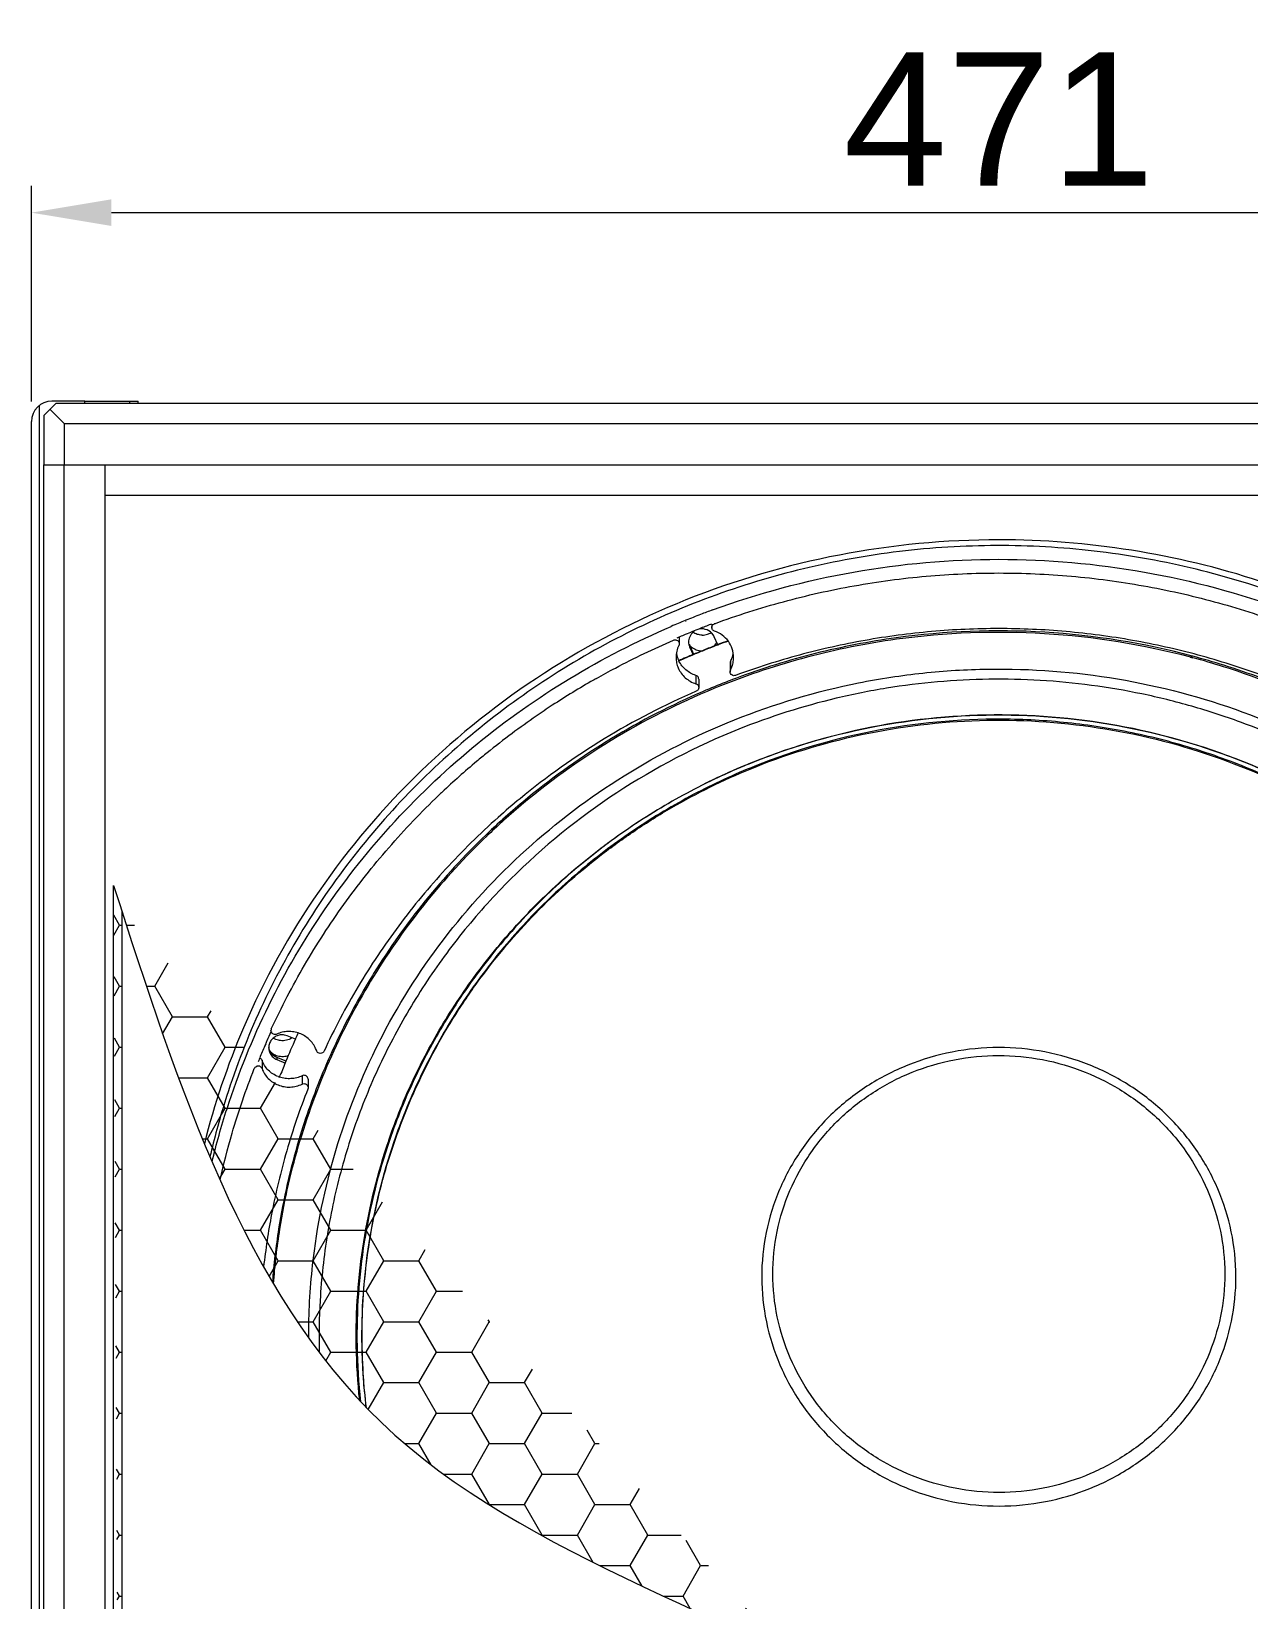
# Model space of a CAD drawing. Header units: millimetres. Extents: x 0 to 9253, y 0 to 2730.
# Drawn here: x 813.6 to 1109.9, y 1285 to 1666.9 of the extents above; entities that cross this region are included whole.
import ezdxf

# ---------------------------------------------------------------- set-up
doc = ezdxf.new("R2010")
doc.units = ezdxf.units.MM
doc.layers.get('0').update_dxf_attribs({"lineweight": 13})
doc.layers.add('标注', color=251, linetype='Continuous', lineweight=9)
doc.styles.get("Standard").update_dxf_attribs({"font": 'arial.ttf'})
doc.dimstyles.new('STANDARD 13', dxfattribs={"dimscale": 13, "dimtxt": 2.5, "dimasz": 1.5, "dimexe": 0.5, "dimexo": 0.5, "dimgap": 0.5, "dimtad": 1, "dimtoh": 1, "dimdec": 1, "dimzin": 9, "dimdsep": 46, "dimtxsty": 'Standard', "dimcen": 0, "dimclrd": 256, "dimclre": 256, "dimclrt": 256, "dimadec": 0, "dimazin": 0, "dimtp": 0.01, "dimtm": 0.01, "dimtfac": 1, "dimtdec": 1, "dimtofl": 0, "dimtmove": 0, "dimatfit": 3, "dimfxl": 1, "dimtolj": 1, "dimtzin": 4, "dimlwd": -1, "dimlwe": -1, "dimarcsym": 0})

# ---------------------------------------------------------------- blocks, each defined once
blk = doc.blocks.new('*D4')
at = {"layer": 'Defpoints', "color": 0, "transparency": 16777216}
for p in [(1284.6, 1622.76), (813.6, 1570.29), (1284.6, 1570.29)]:
    blk.add_point(p, dxfattribs=at)
at = {"layer": '标注', "transparency": 16777216}
for p, q in [((813.6, 1576.79), (813.6, 1629.26)), ((1284.6, 1576.79), (1284.6, 1629.26)), ((833.1, 1622.76), (1265.1, 1622.76))]:
    blk.add_line(p, q, dxfattribs=at)
for points in [[(833.1, 1626.01), (833.1, 1619.51), (813.6, 1622.76)], [(1265.1, 1626.01), (1265.1, 1619.51), (1284.6, 1622.76)]]:
    blk.add_solid(points, dxfattribs=at)
at = {"layer": '标注', "transparency": 16777216, "insert": (1049.1, 1645.57), "char_height": 32.5, "attachment_point": 5}
blk.add_mtext('\\A1;471', dxfattribs=at)

msp = doc.modelspace()

# ---------------------------------------------------------------- hatches: boundary and pattern name
at = {"layer": '标注'}
h = msp.add_hatch(dxfattribs=at)
h.set_pattern_fill('HONEY', color=256, scale=2.7)
h.set_pattern_definition([(0, (1593.72, -815.098), (12.85875, 7.424003), [8.5725, -17.145]), (120, (1593.72, -815.098), (-12.85875, 7.424003), [8.5725, -17.145]), (60, (1593.72, -815.098), (3e-08, 14.848006), [-17.145, 8.5725])])
edge = h.paths.add_edge_path()
edge.add_line((835.6, 1452.72), (835.6, 1079.68))
edge.add_spline(control_points=[(833.6, 1458.93), (849.49, 1409.53), (882.14, 1307.98), (1047.83, 1265.01), (1130.02, 1162.94), (1161.34, 1096.16), (1169.07, 1079.68)], knot_values=[0, 0, 0, 0, 146.044734, 300.177984, 467.172164, 521.856925, 521.856925, 521.856925, 521.856925], degree=3, periodic=0)
edge.add_line((833.6, 1081.68), (1168.13, 1081.68))

# ---------------------------------------------------------------- linework, layer by layer
for p, q in [((815.6, 1062.88), (815.6, 1575.88)), ((816.6, 1573.39), (819.6, 1576.39)), ((816.6, 1573.39), (816.6, 1561.39)), ((818.1, 1574.89), (821.6, 1571.39)), ((826.6, 1576.88), (818.6, 1576.88)), ((819.6, 1576.39), (1278.6, 1576.39)), ((826.6, 1576.39), (826.6, 1576.89)), ((826.6, 1576.89), (839.6, 1576.89)), ((837.6, 1576.39), (837.6, 1576.89)), ((839.6, 1576.39), (839.6, 1576.89)), ((813.6, 1066.88), (813.6, 1571.88)), ((821.6, 1571.39), (821.6, 1561.39)), ((821.6, 1571.39), (1276.6, 1571.39)), ((816.6, 1561.39), (1281.6, 1561.39)), ((816.6, 1065.38), (816.6, 1561.38)), ((816.6, 1561.38), (831.6, 1561.38)), ((821.6, 1067.38), (821.6, 1561.38)), ((831.6, 1077.38), (831.6, 1561.39)), ((831.6, 1554), (1266.6, 1554)), ((972.78, 1523.45), (972.92, 1523.51)), ((972.82, 1523.35), (972.96, 1523.41)), ((979.17, 1522.56), (978.94, 1522.47)), ((979.17, 1522.56), (978.94, 1522.48)), ((979.23, 1522.58), (979.23, 1521.77)), ((979.88, 1522.8), (979.88, 1522.67)), ((969.89, 1518.73), (969.89, 1518.67)), ((971.3, 1519.31), (971.3, 1517.79)), ((973.82, 1517.57), (973.82, 1517.06)), ((974.85, 1515.16), (973.82, 1517.57)), ((973.82, 1517.06), (974.67, 1515.08)), ((980.68, 1517.49), (979.83, 1519.46)), ((980.72, 1517.59), (980.65, 1517.56)), ((980.75, 1517.52), (980.68, 1517.49)), ((980.68, 1517.49), (980.75, 1517.51)), ((980.71, 1517.41), (980.78, 1517.44)), ((983.67, 1513.02), (983.67, 1510.98)), ((983.78, 1513.46), (983.78, 1511.42)), ((1096.3, 1514.28), (1095.79, 1514.41)), ((1096.33, 1514.36), (1095.81, 1514.5)), ((1096.27, 1514.67), (1095.88, 1514.77)), ((1096.29, 1514.75), (1095.9, 1514.86)), ((975.36, 1510.08), (975.36, 1508.05)), ((976.05, 1509.17), (976.05, 1507.13)), ((989.16, 1488.93), (989.37, 1489.02)), ((989.16, 1488.93), (989.38, 1489.01)), ((989.38, 1488.99), (989.18, 1488.9)), ((989.3, 1488.96), (989.18, 1488.9)), ((989.38, 1488.98), (989.3, 1488.96)), ((928.37, 1475.06), (927.94, 1474.67)), ((928.41, 1475.01), (927.99, 1474.61)), ((871.95, 1423.37), (871.91, 1423.27)), ((872.05, 1423.32), (872.01, 1423.23)), ((877.91, 1421.51), (875.87, 1422.33)), ((877.88, 1421.56), (877.92, 1421.65)), ((877.95, 1421.53), (877.99, 1421.62)), ((898.19, 1420.72), (898.19, 1420.72)), ((869.17, 1416.94), (869.05, 1416.63)), ((869.2, 1416.93), (869.08, 1416.61)), ((870.58, 1420.29), (870.4, 1419.86)), ((870.66, 1420.26), (870.46, 1419.84)), ((873.38, 1417.03), (873.38, 1416.52)), ((875.61, 1416.14), (873.38, 1417.03)), ((869.74, 1416.36), (869.74, 1414.33)), ((873.38, 1416.52), (875.42, 1415.7)), ((874.01, 1412.27), (874.18, 1412.71)), ((874.03, 1412.26), (874.18, 1412.71)), ((879.5, 1412.61), (879.5, 1410.58)), ((880.95, 1411.75), (880.95, 1409.71)), ((1015.82, 1409.25), (1015.8, 1409.24)), ((1015.82, 1409.25), (1015.8, 1409.24)), ((879.03, 1396.93), (879.03, 1396.92)), ((900.58, 1396.91), (900.58, 1396.91)), ((900.84, 1397.07), (900.77, 1396.87)), ((900.84, 1397.07), (900.78, 1396.87)), ((1082.39, 1318.06), (1082.43, 1318.08)), ((1082.39, 1318.06), (1082.43, 1318.08))]:
    msp.add_line(p, q)
for centre, radius, start, end in [((818.6, 1571.88), 5, 90, 180), ((1048.45, 1337.51), 200.75, 111.0048, 112.1024), ((1048.55, 1337.25), 201.03, 110.1109, 111.0049), ((1048.3, 1337.87), 200.36, 112.1454, 113.2084), ((1048.3, 1338.07), 197.02, 112.5429, 112.9627), ((1048.41, 1337.82), 197.29, 111.4584, 112.5427), ((1048.52, 1337.55), 197.59, 110.6176, 111.4585), ((976.86, 1524.16), 4.26, 270.0503, 287.8671), ((976.88, 1524.08), 4.17, 287.9407, 301.4706), ((976.97, 1518.24), 3.11, 23.2369, 33.6244), ((1048.25, 1338.19), 196.89, 112.9627, 113.189), ((976.61, 1518.26), 3.03, 175.1236, 179.9981), ((1048.23, 1340.15), 189.85, 111.8298, 112.7487), ((1048.23, 1340.06), 189.85, 111.8298, 112.7379), ((1048.31, 1339.93), 190.08, 110.8539, 111.8295), ((1048.31, 1339.84), 190.09, 110.8433, 111.8295), ((976.98, 1520.13), 4, 315.0265, 324.1721), ((977.03, 1520.09), 3.94, 324.2046, 329.4766), ((1048.5, 1339.45), 190.6, 110.036, 110.829), ((1048.5, 1339.36), 190.6, 110.0207, 110.82), ((977.12, 1516.53), 6.59, 188.9182, 197.0983), ((977.16, 1516.54), 6.63, 197.0934, 203.1822), ((977.17, 1516.55), 6.64, 203.1904, 206.602), ((1048.26, 1340.06), 189.94, 112.7487, 113.9419), ((1048.26, 1339.98), 189.94, 112.7378, 113.9311), ((984.62, 1513.01), 0.953, 152.3092, 156.8106), ((977.87, 1516.55), 6.67, 332.3092, 336.8106), ((977.91, 1516.54), 6.63, 336.8176, 342.8099), ((977.95, 1516.53), 6.59, 342.8055, 351.0376), ((1049.41, 1339.15), 181.76, 72.5609, 75.0524), ((1049.41, 1339.09), 181.45, 72.5677, 75.0151), ((1049.49, 1339.39), 181.5, 69.5447, 72.5606), ((1047.12, 1339.66), 194.95, 119.7329, 123.1921), ((1047.47, 1339.06), 195.64, 119.4845, 119.7353), ((1048.39, 1340.22), 180.61, 110.462, 111.8293), ((984.62, 1510.98), 0.953, 152.3092, 156.8106), ((977.87, 1514.52), 6.67, 332.3092, 336.8106), ((1048.29, 1340.48), 180.33, 111.83, 113.7198), ((1046.79, 1340.16), 194.35, 123.1926, 124.5829), ((1046.38, 1340.76), 193.62, 124.5821, 126.7276), ((1045.99, 1341.28), 192.97, 126.7267, 129.0071), ((1045.64, 1341.71), 192.42, 129.0073, 129.9907), ((1045.15, 1342.28), 191.67, 129.9886, 133.3425), ((1044.76, 1342.71), 191.09, 133.3434, 133.6856), ((1045.73, 1342.32), 178.28, 129.4072, 131.6677), ((1045.8, 1344.4), 175.67, 129.8617, 131.9503), ((1045.81, 1344.33), 175.38, 129.8491, 131.9333), ((1045.3, 1344.96), 174.93, 132.1395, 133.781), ((1045.31, 1344.88), 174.64, 132.1228, 133.7671), ((1045.55, 1344.61), 175, 131.934, 132.1233), ((1041.8, 1347.85), 170.37, 148.263, 148.9698), ((1041.3, 1348.15), 169.79, 148.969, 151.4733), ((1039.39, 1347.28), 183.92, 156.331, 156.6122), ((1039.47, 1347.25), 184, 155.5953, 156.331), ((872.86, 1423.61), 0.944, 155.1808, 179.9256), ((872.85, 1423.61), 0.937, 203.1876, 204.7727), ((1039.63, 1348.71), 177.4, 155.7543, 157.6447), ((1039.94, 1348.66), 177.74, 155.261, 155.7481), ((1039.95, 1348.57), 177.75, 155.2336, 155.7219), ((1039.25, 1347.34), 183.77, 156.7564, 157.7457), ((874.43, 1419.42), 3.06, 175.291, 179.9844), ((874.44, 1419.43), 3.06, 180.0623, 197.6783), ((874.47, 1419.44), 3.1, 197.7155, 207.8868), ((874.64, 1421.38), 4.06, 222.6778, 232.4865), ((874.71, 1421.54), 4.24, 273.2499, 291.0643), ((876.7, 1416.59), 6.63, 18.6692, 23.1874), ((883.88, 1419.02), 0.947, 198.6692, 203.1874), ((868.8, 1413.94), 1.03, 68.2192, 110.4065), ((1039.11, 1347.4), 183.61, 157.8505, 158.0502), ((1039.13, 1348.92), 176.85, 157.6451, 158.8557), ((876.3, 1419.01), 7.13, 248.1734, 251.1494)]:
    msp.add_arc(centre, radius, start, end)
for points, knots in [([(1049.1, 1543.1), (1036.1, 1543.1), (1010.06, 1540.62), (972.54, 1529.63), (937.92, 1511.76), (907.57, 1487.7), (882.63, 1458.36), (865.4, 1427.21), (858.13, 1405.7), (855.71, 1396.04)], [0, 0, 0, 0, 0.1270467, 0.2537806, 0.3799461, 0.5053622, 0.6299621, 0.753803, 0.8508949, 0.8508949, 0.8508949, 0.8508949]), ([(1169.78, 1503.67), (1161.17, 1510.02), (1142.86, 1521.36), (1113.02, 1533.8), (1081.49, 1541.4), (1059.89, 1543.1), (1049.1, 1543.1)], [0, 0, 0, 0, 0.248667, 0.498437, 0.749001, 1, 1, 1, 1]), ([(1168.87, 1502.37), (1162.57, 1507.04), (1149.39, 1515.65), (1128.19, 1526.14), (1105.84, 1534.08), (1082.67, 1539.37), (1059.01, 1541.91), (1035.2, 1541.68), (1011.6, 1538.67), (988.54, 1532.94), (966.36, 1524.56), (945.38, 1513.65), (925.92, 1500.38), (908.25, 1484.93), (892.63, 1467.54), (879.3, 1448.45), (868.44, 1427.94), (862.95, 1413.5), (860.67, 1406.16)], [0, 0, 0, 0, 0.06248, 0.125183, 0.188064, 0.251083, 0.314183, 0.377309, 0.4404, 0.503399, 0.566254, 0.628919, 0.691363, 0.753562, 0.815511, 0.877217, 0.938702, 1, 1, 1, 1]), ([(979.43, 1526.02), (990.53, 1530.09), (1013.54, 1536.28), (1049.1, 1539.39), (1084.67, 1536.28), (1107.67, 1530.09), (1118.78, 1526.02)], [0, 0, 0, 0, 0.249741, 0.499999, 0.750257, 1, 1, 1, 1]), ([(979.88, 1522.67), (985.39, 1524.71), (996.61, 1528.29), (1013.86, 1532.16), (1031.41, 1534.5), (1049.1, 1535.28), (1066.79, 1534.5), (1084.33, 1532.16), (1101.58, 1528.29), (1112.8, 1524.71), (1118.32, 1522.67)], [0, 0, 0, 0, 0.124774, 0.249738, 0.374836, 0.5, 0.625164, 0.750262, 0.875226, 1, 1, 1, 1]), ([(857.57, 1391.65), (858.63, 1396), (862.31, 1409.03), (870.8, 1430.05), (884.6, 1453.63), (901.7, 1475.08), (921.77, 1493.98), (944.39, 1509.93), (960.86, 1518.38), (969.35, 1522.02)], [0.1858564, 0.1858564, 0.1858564, 0.1858564, 0.2473398, 0.3714472, 0.4960207, 0.621146, 0.7468634, 0.8731661, 1, 1, 1, 1]), ([(974.96, 1520.83), (974.58, 1520.57), (973.92, 1519.88), (973.63, 1518.97), (973.59, 1518.52)], [0, 0, 0, 0, 0.50314, 1, 1, 1, 1]), ([(976.87, 1519.91), (976.47, 1519.91), (975.68, 1520.02), (974.95, 1520.35), (974.62, 1520.56)], [0, 0, 0, 0, 0.501021, 1, 1, 1, 1]), ([(979.56, 1519.96), (979.21, 1520.48), (978.17, 1521.33), (976.84, 1521.46), (976.22, 1521.35)], [0, 0, 0, 0, 0.496767, 1, 1, 1, 1]), ([(979.9, 1520.86), (979.8, 1520.89), (979.62, 1520.98), (979.4, 1521.2), (979.27, 1521.47), (979.23, 1521.67), (979.23, 1521.77)], [0, 0, 0, 0, 0.2534, 0.504396, 0.752957, 1, 1, 1, 1]), ([(979.31, 1522.14), (979.36, 1522.26), (979.52, 1522.48), (979.75, 1522.62), (979.88, 1522.67)], [0, 0, 0, 0, 0.496694, 1, 1, 1, 1]), ([(984.53, 1514.48), (984.53, 1515.17), (984.31, 1516.57), (983.34, 1518.45), (981.83, 1519.96), (980.56, 1520.62), (979.9, 1520.86)], [0, 0, 0, 0, 0.247079, 0.495638, 0.746589, 1, 1, 1, 1]), ([(1113.17, 1510.08), (1108.06, 1511.96), (1097.67, 1515.27), (1081.71, 1518.84), (1065.47, 1521), (1049.1, 1521.72), (1032.72, 1521), (1016.49, 1518.84), (1000.52, 1515.27), (990.13, 1511.96), (985.02, 1510.08)], [0, 0, 0, 0, 0.124775, 0.249739, 0.374836, 0.5, 0.625164, 0.750261, 0.875225, 1, 1, 1, 1]), ([(1095.9, 1514.86), (1084.27, 1517.94), (1060.32, 1521.79), (1036.08, 1520.87), (1024.14, 1519.23)], [0, 0, 0, 0, 0.499794, 1, 1, 1, 1]), ([(1095.81, 1514.5), (1084.2, 1517.57), (1060.3, 1521.42), (1036.11, 1520.5), (1024.2, 1518.87)], [0, 0, 0, 0, 0.499795, 1, 1, 1, 1]), ([(951.18, 1509.37), (952.69, 1510.22), (958.81, 1513.57), (965.09, 1516.6), (969.89, 1518.67)], [0, 0, 0, 0, 0.24977, 1, 1, 1, 1]), ([(969.89, 1518.67), (970.01, 1518.72), (970.28, 1518.78), (970.68, 1518.71), (971.02, 1518.5), (971.17, 1518.28), (971.23, 1518.16)], [0, 0, 0, 0, 0.251844, 0.503744, 0.75345, 1, 1, 1, 1]), ([(971.21, 1517.37), (970.99, 1516.93), (970.65, 1515.98), (970.53, 1514.98), (970.53, 1514.48)], [0, 0, 0, 0, 0.500825, 1, 1, 1, 1]), ([(971.3, 1517.79), (971.3, 1517.68), (971.28, 1517.54), (971.22, 1517.41), (971.21, 1517.37)], [0, 0, 0, 0, 0.748825, 1, 1, 1, 1]), ([(973.93, 1517.29), (974.24, 1516.98), (974.72, 1516.64), (975.26, 1516.4), (975.4, 1516.35)], [0, 0, 0, 0, 0.747868, 1, 1, 1, 1]), ([(1024.2, 1518.87), (1016.86, 1517.86), (1002.3, 1514.95), (988.21, 1510.28), (981.35, 1507.53)], [0, 0, 0, 0, 0.500532, 1, 1, 1, 1]), ([(1024.14, 1519.23), (1017.51, 1518.32), (1004.33, 1515.77), (991.52, 1511.78), (985.25, 1509.44)], [0, 0, 0, 0, 0.500422, 1, 1, 1, 1]), ([(970.53, 1514.48), (970.53, 1514.04), (970.63, 1513.15), (970.89, 1512.3), (971.07, 1511.89)], [0, 0, 0, 0, 0.49938, 1, 1, 1, 1]), ([(975.36, 1510.08), (974.92, 1510.22), (974.06, 1510.59), (972.9, 1511.38), (971.94, 1512.38), (971.44, 1513.16), (971.23, 1513.57)], [0, 0, 0, 0, 0.252263, 0.503136, 0.752311, 1, 1, 1, 1]), ([(984, 1511.89), (984.18, 1512.3), (984.44, 1513.15), (984.53, 1514.04), (984.53, 1514.48)], [0, 0, 0, 0, 0.500636, 1, 1, 1, 1]), ([(1154.99, 1486.56), (1147.24, 1492.15), (1130.77, 1502.12), (1112.92, 1509.32), (1103.77, 1512.2)], [0, 0, 0, 0, 0.498908, 1, 1, 1, 1]), ([(971.07, 1511.89), (971.26, 1511.44), (971.75, 1510.58), (972.75, 1509.47), (973.96, 1508.6), (974.88, 1508.2), (975.36, 1508.05)], [0, 0, 0, 0, 0.247457, 0.496601, 0.747526, 1, 1, 1, 1]), ([(975.97, 1509.54), (975.92, 1509.66), (975.75, 1509.9), (975.5, 1510.04), (975.36, 1510.08)], [0, 0, 0, 0, 0.496521, 1, 1, 1, 1]), ([(985.02, 1510.08), (984.87, 1510.02), (984.54, 1509.98), (984.08, 1510.15), (983.75, 1510.51), (983.67, 1510.83), (983.67, 1510.98)], [0, 0, 0, 0, 0.253352, 0.505704, 0.75447, 1, 1, 1, 1]), ([(984.74, 1499.26), (994.5, 1503.17), (1009.75, 1507.71), (1030.6, 1510.9), (1051.68, 1512.18), (1078.11, 1510.18), (1108.78, 1502.09), (1137.34, 1488.59), (1158.59, 1473.19), (1173.55, 1458.73), (1183.66, 1446.93), (1192.57, 1434.27), (1197.68, 1425.3), (1200, 1420.72)], [0, 0, 0, 0, 0.125664, 0.188695, 0.251773, 0.37778, 0.503515, 0.628715, 0.753191, 0.815194, 0.87699, 0.938588, 1, 1, 1, 1]), ([(1197.65, 1278.69), (1201.31, 1285.91), (1205.97, 1297.18), (1210.38, 1312.76), (1213.55, 1328.6), (1215.18, 1348.77), (1213.65, 1368.96), (1210.55, 1384.81), (1206.22, 1400.4), (1198.53, 1419.25), (1185.9, 1440.22), (1170.15, 1459.11), (1151.64, 1475.49), (1130.8, 1488.99), (1111.88, 1497.57), (1096.09, 1502.72), (1079.92, 1506.71), (1059.21, 1509.47), (1038.3, 1509.17), (1021.76, 1507.11), (1005.43, 1503.85), (993.49, 1500.06), (985.78, 1496.97)], [0, 0, 0, 0, 0.06175, 0.092574, 0.123363, 0.184834, 0.246302, 0.277089, 0.307911, 0.369654, 0.431648, 0.493937, 0.556541, 0.61945, 0.682627, 0.714319, 0.746053, 0.809565, 0.873115, 0.904894, 0.93665, 1, 1, 1, 1]), ([(975.46, 1506.25), (967.74, 1502.9), (952.77, 1495.15), (939.03, 1485.39), (932.55, 1480.07)], [0, 0, 0, 0, 0.50105, 1, 1, 1, 1]), ([(975.75, 1505.58), (968.08, 1502.21), (953.22, 1494.41), (939.61, 1484.59), (933.2, 1479.25)], [0, 0, 0, 0, 0.501113, 1, 1, 1, 1]), ([(981.35, 1507.53), (972.67, 1504.06), (955.87, 1495.76), (940.57, 1484.93), (933.43, 1478.97)], [0, 0, 0, 0, 0.501184, 1, 1, 1, 1]), ([(975.36, 1508.05), (975.5, 1508.01), (975.75, 1507.86), (975.92, 1507.63), (975.97, 1507.5)], [0, 0, 0, 0, 0.503479, 1, 1, 1, 1]), ([(976.05, 1507.13), (976.05, 1507.04), (976.02, 1506.85), (975.9, 1506.6), (975.71, 1506.38), (975.55, 1506.28), (975.46, 1506.25)], [0, 0, 0, 0, 0.247294, 0.495939, 0.746816, 1, 1, 1, 1]), ([(985.78, 1496.97), (975.42, 1492.82), (955.52, 1482.46), (933.8, 1464.82), (918.94, 1448.38), (909.15, 1435.03), (900.83, 1420.78), (894.05, 1405.79), (888.88, 1390.2), (885.39, 1374.18), (883.73, 1359.12), (883.58, 1349.43), (883.69, 1345.2)], [0, 0, 0, 0, 0.1270069, 0.2532186, 0.3160866, 0.3787444, 0.4412066, 0.5034951, 0.5656397, 0.6276762, 0.6896453, 0.7377608, 0.7377608, 0.7377608, 0.7377608]), ([(898.19, 1420.72), (902.65, 1429.5), (913.24, 1446.34), (933.48, 1468.32), (957.47, 1486.44), (975.43, 1495.53), (984.74, 1499.26)], [0, 0, 0, 0, 0.247709, 0.496943, 0.747748, 1, 1, 1, 1]), ([(989.37, 1489.02), (999.27, 1492.97), (1019.95, 1498.9), (1052.08, 1501.5), (1084.09, 1497.72), (1114.64, 1487.73), (1137.87, 1474.53), (1154.47, 1461.41), (1165.8, 1450.39), (1175.91, 1438.31), (1184.68, 1425.3), (1192.02, 1411.48), (1195.92, 1401.82), (1197.61, 1396.92)], [0, 0, 0, 0, 0.125901, 0.252115, 0.3783, 0.504102, 0.629234, 0.691568, 0.753677, 0.815562, 0.87723, 0.938701, 1, 1, 1, 1]), ([(1197.35, 1397.07), (1195.66, 1401.98), (1191.76, 1411.63), (1184.41, 1425.44), (1175.64, 1438.44), (1165.54, 1450.51), (1154.21, 1461.51), (1137.63, 1474.62), (1114.42, 1487.79), (1083.92, 1497.75), (1051.96, 1501.49), (1019.9, 1498.88), (999.26, 1492.94), (989.38, 1488.99)], [0, 0, 0, 0, 0.06137, 0.122902, 0.18462, 0.246542, 0.308676, 0.371022, 0.496143, 0.621898, 0.748013, 0.874155, 1, 1, 1, 1]), ([(1196.36, 1396.53), (1194.69, 1401.41), (1190.82, 1411.02), (1183.54, 1424.75), (1174.84, 1437.69), (1164.82, 1449.7), (1153.57, 1460.65), (1141.22, 1470.42), (1127.9, 1478.92), (1113.75, 1486.06), (1098.93, 1491.75), (1083.57, 1495.94), (1067.85, 1498.58), (1046.65, 1500.02), (1020.07, 1497.85), (999.56, 1491.93), (989.74, 1488)], [0, 0, 0, 0, 0.06134, 0.122841, 0.184529, 0.24642, 0.308524, 0.370839, 0.433358, 0.496061, 0.558924, 0.621915, 0.684996, 0.748129, 0.874214, 1, 1, 1, 1]), ([(989.78, 1487.78), (998.71, 1491.35), (1017.28, 1496.89), (1046.16, 1500.04), (1075.14, 1497.94), (1103.23, 1490.68), (1129.44, 1478.5), (1152.86, 1461.82), (1172.67, 1441.22), (1188.19, 1417.39), (1198.86, 1391.19), (1204.31, 1363.51), (1204.33, 1335.34), (1198.94, 1307.65), (1188.32, 1281.43), (1172.84, 1257.58), (1153.07, 1236.94), (1137.5, 1225.82), (1129.27, 1221.01)], [0, 0, 0, 0, 0.063396, 0.126942, 0.190505, 0.253941, 0.317127, 0.379971, 0.44243, 0.504511, 0.566276, 0.627831, 0.689311, 0.750864, 0.812627, 0.874705, 0.93716, 1, 1, 1, 1]), ([(895.16, 1331.77), (894.83, 1334.49), (893.94, 1344.08), (894.05, 1360.64), (897.13, 1381.14), (903.1, 1401.04), (910.38, 1416.8), (917.5, 1428.72), (925.46, 1440.16), (936.92, 1453.42), (950.12, 1465.01), (961.59, 1473.16), (973.63, 1480.54), (983.22, 1485.15), (989.78, 1487.78)], [0.4126823, 0.4126823, 0.4126823, 0.4126823, 0.437266, 0.4990802, 0.5609385, 0.6229184, 0.6850874, 0.7162792, 0.7475366, 0.8102237, 0.8732001, 0.9048111, 0.936493, 1, 1, 1, 1]), ([(900.58, 1396.91), (902.35, 1402.04), (906.44, 1412.12), (914.22, 1426.5), (923.54, 1439.99), (934.3, 1452.45), (946.38, 1463.72), (959.64, 1473.67), (973.92, 1482.2), (984.01, 1486.87), (989.16, 1488.93)], [0, 0, 0, 0, 0.123507, 0.247378, 0.371669, 0.496418, 0.621644, 0.747329, 0.873482, 1, 1, 1, 1]), ([(989.18, 1488.9), (984.04, 1486.84), (973.99, 1482.18), (959.75, 1473.67), (946.54, 1463.73), (934.49, 1452.49), (923.76, 1440.06), (914.46, 1426.6), (906.7, 1412.25), (902.6, 1402.19), (900.84, 1397.07)], [0, 0, 0, 0, 0.126431, 0.252517, 0.378161, 0.503373, 0.628137, 0.752468, 0.876405, 1, 1, 1, 1]), ([(989.74, 1488), (984.62, 1485.95), (974.6, 1481.32), (960.42, 1472.84), (947.25, 1462.94), (935.26, 1451.73), (924.58, 1439.34), (915.33, 1425.92), (907.62, 1411.61), (903.56, 1401.58), (901.82, 1396.48)], [0, 0, 0, 0, 0.126438, 0.252523, 0.378171, 0.503383, 0.628145, 0.752475, 0.876408, 1, 1, 1, 1]), ([(872, 1424), (874.45, 1429.3), (879.87, 1439.69), (889.44, 1454.45), (900.38, 1468.3), (908.51, 1476.82), (912.77, 1480.89)], [0, 0, 0, 0, 0.248938, 0.498544, 0.748887, 1, 1, 1, 1]), ([(927.21, 1475.49), (922.74, 1471.52), (914.22, 1463.13), (902.8, 1449.34), (892.89, 1434.5), (887.34, 1423.99), (884.85, 1418.62)], [0, 0, 0, 0, 0.251226, 0.501606, 0.751173, 1, 1, 1, 1]), ([(924.51, 1470.99), (919.19, 1465.9), (909.22, 1455.05), (896.49, 1437.04), (886.22, 1417.62), (881.12, 1403.9), (879.03, 1396.93)], [0, 0, 0, 0, 0.251453, 0.501862, 0.751326, 1, 1, 1, 1]), ([(924.27, 1471.25), (919.02, 1466.22), (909.15, 1455.51), (900.72, 1443.63), (896.91, 1437.47)], [0, 0, 0, 0, 0.501025, 1, 1, 1, 1]), ([(892.13, 1429.24), (889.34, 1424.11), (884.3, 1413.58), (880.38, 1402.58), (878.72, 1397)], [0, 0, 0, 0, 0.500602, 1, 1, 1, 1]), ([(874.19, 1422.54), (873.83, 1422.49), (873.12, 1422.28), (872.22, 1421.63), (871.6, 1420.73), (871.41, 1420.03), (871.38, 1419.67)], [0, 0, 0, 0, 0.253546, 0.504917, 0.753508, 1, 1, 1, 1]), ([(873.34, 1422.73), (873.22, 1422.68), (872.96, 1422.62), (872.56, 1422.68), (872.21, 1422.88), (872.05, 1423.1), (872, 1423.21)], [0, 0, 0, 0, 0.251658, 0.503509, 0.753288, 1, 1, 1, 1]), ([(874.21, 1421.15), (874.06, 1421.17), (873.45, 1421.28), (872.87, 1421.52), (872.48, 1421.76)], [0, 0, 0, 0, 0.251378, 1, 1, 1, 1]), ([(882.8, 1419.2), (882.62, 1419.63), (882.16, 1420.44), (881.25, 1421.49), (880.14, 1422.35), (878.87, 1422.97), (877.49, 1423.33), (876.07, 1423.42), (874.67, 1423.24), (873.77, 1422.93), (873.34, 1422.73)], [0, 0, 0, 0, 0.122906, 0.246592, 0.371111, 0.496384, 0.622211, 0.748306, 0.874342, 1, 1, 1, 1]), ([(875.87, 1422.33), (875.47, 1422.48), (874.9, 1422.59), (874.33, 1422.56), (874.19, 1422.54)], [0, 0, 0, 0, 0.748707, 1, 1, 1, 1]), ([(877.02, 1421.81), (876.62, 1421.54), (875.7, 1421.15), (874.7, 1421.09), (874.21, 1421.15)], [0, 0, 0, 0, 0.499088, 1, 1, 1, 1]), ([(898.19, 1420.72), (893.9, 1412.26), (886.82, 1394.56), (881.84, 1370.09), (881.01, 1354.73), (881.02, 1348.84)], [0, 0, 0, 0, 0.2507074, 0.5006162, 0.6561513, 0.6561513, 0.6561513, 0.6561513]), ([(869.74, 1416.36), (869.69, 1416.49), (869.54, 1416.73), (869.31, 1416.88), (869.18, 1416.93)], [0, 0, 0, 0, 0.496609, 1, 1, 1, 1]), ([(873.38, 1417.03), (872.87, 1417.23), (871.93, 1417.91), (871.48, 1418.97), (871.4, 1419.51)], [0, 0, 0, 0, 0.504157, 1, 1, 1, 1]), ([(871.73, 1417.99), (871.9, 1417.66), (872.38, 1417.06), (873.03, 1416.66), (873.38, 1416.52)], [0, 0, 0, 0, 0.497128, 1, 1, 1, 1]), ([(872.17, 1418.16), (872.27, 1418.08), (872.67, 1417.8), (873.13, 1417.59), (873.49, 1417.48)], [0, 0, 0, 0, 0.248673, 1, 1, 1, 1]), ([(884.85, 1418.62), (884.81, 1418.53), (884.7, 1418.37), (884.41, 1418.13), (883.92, 1417.99), (883.44, 1418.14), (883.15, 1418.39), (883.05, 1418.56), (883.01, 1418.64)], [0, 0, 0, 0, 0.124076, 0.249396, 0.500178, 0.750831, 0.876033, 1, 1, 1, 1]), ([(1082.43, 1318.08), (1085.5, 1320.18), (1091.22, 1324.97), (1098.21, 1333.66), (1103.32, 1343.5), (1106.35, 1354.13), (1107.17, 1365.12), (1105.75, 1376.06), (1102.15, 1386.52), (1096.52, 1396.09), (1089.06, 1404.41), (1080.08, 1411.17), (1069.91, 1416.09), (1058.95, 1419.01), (1047.61, 1419.81), (1036.32, 1418.45), (1025.53, 1414.99), (1018.91, 1411.36), (1015.82, 1409.25)], [0, 0, 0, 0, 0.062655, 0.1249, 0.186775, 0.248373, 0.309834, 0.371316, 0.432977, 0.494944, 0.557298, 0.620059, 0.683186, 0.746582, 0.810113, 0.873624, 0.93696, 1, 1, 1, 1]), ([(1017.37, 1407.78), (1020.31, 1409.79), (1026.62, 1413.26), (1036.91, 1416.56), (1047.67, 1417.85), (1058.48, 1417.1), (1068.93, 1414.32), (1078.62, 1409.62), (1087.19, 1403.18), (1094.29, 1395.25), (1099.66, 1386.12), (1103.09, 1376.15), (1104.43, 1365.72), (1103.65, 1355.24), (1100.76, 1345.12), (1095.88, 1335.73), (1089.21, 1327.45), (1083.75, 1322.89), (1080.83, 1320.89)], [0, 0, 0, 0, 0.063039, 0.126372, 0.18988, 0.253409, 0.316806, 0.379934, 0.442699, 0.505055, 0.567021, 0.628679, 0.690158, 0.751616, 0.813215, 0.875093, 0.937341, 1, 1, 1, 1]), ([(859.52, 1387.23), (860.37, 1391.05), (862.75, 1400.22), (865.83, 1409.18), (867.87, 1414.35)], [0.5729815, 0.5729815, 0.5729815, 0.5729815, 0.7495205, 1, 1, 1, 1]), ([(867.87, 1414.35), (867.92, 1414.47), (868.07, 1414.71), (868.31, 1414.86), (868.44, 1414.9)], [0, 0, 0, 0, 0.496667, 1, 1, 1, 1]), ([(869.18, 1414.9), (869.31, 1414.85), (869.54, 1414.69), (869.69, 1414.45), (869.74, 1414.33)], [0, 0, 0, 0, 0.503391, 1, 1, 1, 1]), ([(873.65, 1412.39), (873.2, 1412.57), (872.35, 1413.02), (871.23, 1413.94), (870.33, 1415.06), (869.91, 1415.92), (869.74, 1416.36)], [0, 0, 0, 0, 0.252462, 0.503317, 0.752439, 1, 1, 1, 1]), ([(869.74, 1414.33), (869.91, 1413.89), (870.33, 1413.03), (871.23, 1411.91), (872.35, 1410.99), (873.2, 1410.54), (873.65, 1410.36)], [0, 0, 0, 0, 0.247561, 0.496683, 0.747538, 1, 1, 1, 1]), ([(880.89, 1409.37), (878.95, 1404.44), (875.52, 1394.41), (872.05, 1379.88), (870.61, 1370.36), (870.13, 1366.05)], [0, 0, 0, 0, 0.2504821, 0.5005532, 0.7055684, 0.7055684, 0.7055684, 0.7055684]), ([(873.65, 1410.36), (874.12, 1410.17), (875.09, 1409.9), (876.6, 1409.8), (878.1, 1410.01), (879.05, 1410.36), (879.5, 1410.58)], [0, 0, 0, 0, 0.249826, 0.500255, 0.750551, 1, 1, 1, 1]), ([(879.5, 1412.61), (879.08, 1412.4), (878.19, 1412.07), (876.79, 1411.85), (875.37, 1411.9), (874.44, 1412.11), (874, 1412.27)], [0, 0, 0, 0, 0.249352, 0.499563, 0.749941, 1, 1, 1, 1]), ([(880.33, 1412.64), (880.2, 1412.7), (879.91, 1412.75), (879.63, 1412.67), (879.5, 1412.61)], [0, 0, 0, 0, 0.500261, 1, 1, 1, 1]), ([(879.5, 1410.58), (879.63, 1410.64), (879.91, 1410.71), (880.2, 1410.66), (880.33, 1410.61)], [0, 0, 0, 0, 0.499739, 1, 1, 1, 1]), ([(880.95, 1411.75), (880.95, 1411.84), (880.92, 1412.03), (880.79, 1412.3), (880.59, 1412.51), (880.42, 1412.61), (880.33, 1412.64)], [0, 0, 0, 0, 0.247207, 0.49582, 0.746729, 1, 1, 1, 1]), ([(880.33, 1410.61), (880.42, 1410.57), (880.59, 1410.47), (880.79, 1410.26), (880.92, 1410), (880.95, 1409.81), (880.95, 1409.71)], [0, 0, 0, 0, 0.253272, 0.50418, 0.752793, 1, 1, 1, 1]), ([(1015.8, 1409.24), (1012.73, 1407.14), (1007, 1402.36), (1000, 1393.67), (994.88, 1383.82), (991.85, 1373.19), (991.03, 1362.19), (992.44, 1351.25), (996.03, 1340.79), (1001.67, 1331.21), (1009.12, 1322.89), (1018.11, 1316.13), (1028.28, 1311.2), (1039.25, 1308.28), (1050.6, 1307.49), (1061.88, 1308.85), (1072.68, 1312.31), (1079.3, 1315.95), (1082.39, 1318.06)], [0, 0, 0, 0, 0.062656, 0.124902, 0.186778, 0.248377, 0.309838, 0.37132, 0.43298, 0.494946, 0.5573, 0.620061, 0.683187, 0.746584, 0.810115, 0.873625, 0.936961, 1, 1, 1, 1]), ([(1080.83, 1320.89), (1077.88, 1318.88), (1071.57, 1315.42), (1061.28, 1312.12), (1050.53, 1310.82), (1039.72, 1311.58), (1029.27, 1314.36), (1019.57, 1319.06), (1011.01, 1325.5), (1003.9, 1333.43), (998.53, 1342.56), (995.11, 1352.52), (993.76, 1362.95), (994.55, 1373.43), (997.43, 1383.56), (1002.31, 1392.94), (1008.98, 1401.22), (1014.44, 1405.79), (1017.37, 1407.78)], [0, 0, 0, 0, 0.063039, 0.126372, 0.18988, 0.253409, 0.316806, 0.379934, 0.442699, 0.505055, 0.567021, 0.628679, 0.690158, 0.751616, 0.813215, 0.875093, 0.937341, 1, 1, 1, 1]), ([(878.72, 1397), (876.6, 1389.9), (873.98, 1378.39), (872.6, 1366.69), (872.27, 1362.35)], [0, 0, 0, 0, 0.5003328, 0.7944224, 0.7944224, 0.7944224, 0.7944224]), ([(872.53, 1361.9), (872.87, 1366.38), (874.26, 1378.21), (876.91, 1389.84), (879.03, 1396.93)], [0.1960537, 0.1960537, 0.1960537, 0.1960537, 0.4996843, 1, 1, 1, 1]), ([(900.58, 1396.91), (897.82, 1388.87), (893.68, 1372.29), (892.16, 1350.85), (892.96, 1337.96), (893.43, 1333.59)], [0, 0, 0, 0, 0.1242838, 0.2483517, 0.3125299, 0.3125299, 0.3125299, 0.3125299]), ([(900.77, 1396.87), (898.02, 1388.84), (893.91, 1372.28), (892.4, 1350.75), (893.24, 1337.76), (893.74, 1333.26)], [0, 0, 0, 0, 0.1242807, 0.2483468, 0.3144614, 0.3144614, 0.3144614, 0.3144614]), ([(901.82, 1396.48), (899.1, 1388.51), (895.02, 1372.08), (893.51, 1350.22), (894.45, 1336.83), (895.05, 1331.88)], [0, 0, 0, 0, 0.1242787, 0.2483437, 0.3217602, 0.3217602, 0.3217602, 0.3217602])]:
    msp.add_open_spline(points, degree=3, knots=knots)
for points in [[(979.23, 1521.77), (979.23, 1521.89), (979.26, 1522.02), (979.31, 1522.14)], [(971.23, 1518.16), (971.27, 1518.04), (971.3, 1517.91), (971.3, 1517.79)], [(973.58, 1518.26), (973.58, 1517.85), (973.66, 1517.43), (973.82, 1517.06)], [(975.4, 1516.35), (975.86, 1516.18), (976.37, 1516.09), (976.87, 1516.09)], [(983.74, 1513.39), (983.7, 1513.27), (983.67, 1513.14), (983.67, 1513.02)], [(976.05, 1509.17), (976.05, 1509.29), (976.02, 1509.42), (975.97, 1509.54)], [(983.67, 1510.98), (983.67, 1511.11), (983.7, 1511.24), (983.74, 1511.35)], [(975.97, 1507.5), (976.02, 1507.38), (976.05, 1507.26), (976.05, 1507.13)], [(871.99, 1423.24), (871.94, 1423.35), (871.91, 1423.48), (871.91, 1423.61)], [(873.49, 1417.48), (873.96, 1417.34), (874.46, 1417.28), (874.95, 1417.31)], [(880.95, 1409.71), (880.95, 1409.6), (880.93, 1409.48), (880.89, 1409.37)], [(860.67, 1406.16), (859.3, 1401.76), (858.1, 1397.32), (857.06, 1392.83)]]:
    msp.add_open_spline(points, degree=3)
for p, q in [((833.6, 1081.68), (833.6, 1458.93)), ((835.6, 1452.72), (835.6, 1079.68))]:
    msp.add_line(p, q, dxfattribs=at)
msp.add_spline([(833.6, 1458.93), (898.73, 1328.22), (1033.21, 1252.9), (1144.84, 1128.71), (1169.07, 1079.68)], degree=3, dxfattribs=at)

# ---------------------------------------------------------------- dimensions: what is measured, and where the dimension line sits
dim = msp.add_linear_dim(base=(1284.6, 1622.76), p1=(813.6, 1570.29), p2=(1284.6, 1570.29), dimstyle='STANDARD 13', dxfattribs=at)
dim.commit()
dim.dimension.update_dxf_attribs({"geometry": '*D4', "text_midpoint": (1049.1, 1645.57)})

doc.saveas('drawing.dxf')
